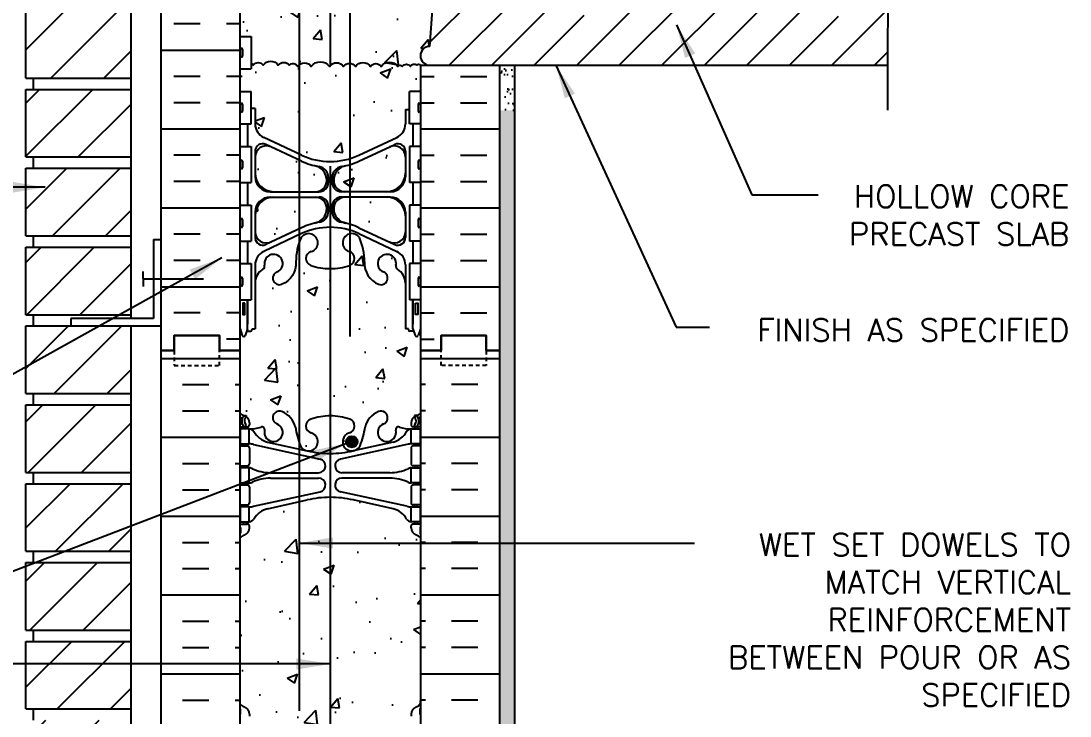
# Model space of a CAD drawing. Header units: inches. Extents: x 103.1 to 155.7, y 166.3 to 228.2.
# Drawn here: x 120.8 to 155.7, y 188.05 to 211.19 of the extents above; entities that cross this region are included whole.
import ezdxf

# ---------------------------------------------------------------- set-up
doc = ezdxf.new("R2010")
doc.units = ezdxf.units.IN
doc.header["$LTSCALE"] = 0.5
doc.header["$MEASUREMENT"] = 0
doc.linetypes.add('DASHED2', pattern=[0.375, 0.25, -0.125])
for name, color, linetype in [('HATCH', 12, 'Continuous'), ('line25', 2, 'Continuous'), ('LINE3', 3, 'Continuous'), ('LINE50', 5, 'Continuous'), ('LINE9', 9, 'Continuous'), ('TEXT', 4, 'Continuous'), ('Web_Edge', 9, 'Continuous')]:
    doc.layers.add(name, color=color, linetype=linetype)
doc.styles.add('DIM', font='romans.shx', dxfattribs={"width": 0.7})
doc.styles.add('ROMANS', font='romans.shx', dxfattribs={"height": 0.75})
doc.dimstyles.new('ext_12', dxfattribs={"dimscale": 12, "dimtxt": 0.09375, "dimasz": 0.09375, "dimexe": 0.09375, "dimexo": 0.0625, "dimgap": 0.0625, "dimtad": 1, "dimdec": 1, "dimzin": 3, "dimdsep": 46, "dimlunit": 4, "dimtxsty": 'DIM', "dimcen": 0.09, "dimdle": 0.09375, "dimclrt": 4, "dimadec": 0, "dimazin": 0, "dimtfac": 1, "dimtdec": 1, "dimtmove": 2, "dimatfit": 3, "dimfxl": 1, "dimfrac": 2, "dimtolj": 1, "dimtzin": 0, "dimarcsym": 0})

msp = doc.modelspace()

# ---------------------------------------------------------------- hatches: boundary and pattern name
at = {"layer": 'HATCH'}
h = msp.add_hatch(dxfattribs=at)
h.set_pattern_fill('AR-CONC', color=256, scale=0.5)
h.set_pattern_definition([(50, (0, 0), (3.5863, -0.31376), [0.375, -4.125]), (355, (0, 0), (-0.693757, 3.76096), [0.3, -3.3]), (100.4514, (0.299, -0.026), (2.892544, 3.4472), [0.3187, -3.50571]), (46.1842, (0, 1), (5.33621, -0.8276), [0.5625, -6.1875]), (96.6356, (0.4447, 0.931), (4.67331, 4.87059), [0.47805, -5.25857]), (351.1842, (0, 1), (4.67331, 4.87059), [0.45, -4.95]), (21, (0.5, 0.75), (2.984535, -2.013094), [0.375, -4.125]), (326, (0.5, 0.75), (1.216577, 3.62575), [0.3, -3.3]), (71.4514, (0.7487, 0.5822), (4.20111, 1.612656), [0.3187, -3.50571]), (37.5, (0, 0), (0.060799, 1.664469), [0, -3.26, 0, -3.35, 0, -3.3125]), (7.5, (0, 0), (1.315348, 1.972059), [0, -1.91, 0, -3.185, 0, -1.2625]), (327.5, (-1.115, 0), (2.669112, -0.1127744), [0, -1.25, 0, -3.9, 0, -5.175]), (317.5, (-1.615, 0), (2.91593, 0.500525), [0, -1.625, 0, -2.59, 0, -3.675])])
h.paths.add_polyline_path([(134.089, 227.214), (130.089, 227.214), (129.089, 226.214), (129.089, 228.214), (128.089, 227.214), (128.089, 224.433, 0.082415), (128.233, 224.354, -0.317837), (128.399, 224.118), (128.399, 224.051, -0.414214), (128.337, 223.988), (128.289, 223.988), (128.289, 223.918), (128.394, 223.918, -0.188973), (128.55, 223.823, 0.196323), (128.999, 223.477), (130.321, 223.187, 0.057795), (131.089, 223.098, 0.057795), (131.857, 223.187), (133.179, 223.477, 0.196323), (133.628, 223.823, -0.188973), (133.784, 223.918), (133.889, 223.918), (133.889, 223.988), (133.842, 223.988, -0.414214), (133.779, 224.051), (133.779, 224.118, -0.317837), (133.946, 224.354, 0.082415), (134.089, 224.433)])
h.paths.add_polyline_path([(134.089, 220.303, 0.064398), (133.979, 220.369), (133.889, 220.369), (133.889, 220.411, -0.249069), (133.779, 220.618), (133.779, 220.686, -0.414214), (133.842, 220.748), (133.889, 220.748), (133.889, 220.818), (133.784, 220.818, 0.10046), (133.391, 220.761, -0.601435), (133.271, 220.866, 2.182095), (132.861, 220.653, -1), (132.698, 220.245, -0.24438), (132.249, 220.765, 0.053157), (132.083, 221.379, 1.553132), (131.725, 220.955, -0.735593), (131.738, 220.497, -0.082755), (131.089, 220.389, -0.082755), (130.441, 220.497, -0.735593), (130.454, 220.955, 1.553132), (130.095, 221.379, 0.053157), (129.929, 220.765, -0.24438), (129.481, 220.245, -1), (129.318, 220.653, 2.182095), (128.908, 220.866, -0.601435), (128.788, 220.761, 0.10046), (128.394, 220.818), (128.289, 220.818), (128.289, 220.748), (128.337, 220.748, -0.414214), (128.399, 220.686), (128.399, 220.618, -0.249069), (128.289, 220.411), (128.289, 220.369), (128.199, 220.369, 0.064398), (128.089, 220.303), (128.089, 218.214), (128.089, 216.519), (128.151, 216.519), (128.151, 217.521, -0.379483), (128.643, 217.964), (134.777, 217.964), (134.777, 218.214), (134.089, 218.214)])
h.paths.add_polyline_path([(134.83, 216.467), (134.918, 217.714), (128.644, 217.714, 0.366745), (128.4, 217.503), (128.4, 216.519), (128.454, 216.519), (128.454, 215.319), (128.089, 215.319), (128.089, 214.569), (128.454, 214.569), (128.454, 213.369), (128.089, 213.369), (128.089, 212.619), (128.454, 212.619), (128.454, 211.419), (128.089, 211.419), (128.089, 210.669), (128.454, 210.669), (128.454, 209.788, -0.08702), (128.528, 209.714, -0.520567), (128.86, 209.714, -0.520567), (129.362, 209.714, -0.520567), (129.724, 209.714, -0.520567), (130.006, 209.674, -0.520567), (130.459, 209.674, -0.520567), (131.062, 209.674, -0.520567), (131.535, 209.674, -0.520567), (131.927, 209.674, -0.520567), (132.43, 209.674, -0.520567), (132.782, 209.674, -0.520567), (133.335, 209.674, -0.520567), (133.486, 209.674, -0.520567), (133.757, 209.674, -0.520567), (133.969, 209.714, -0.520567), (134.089, 209.714), (134.402, 209.714, -1), (134.402, 210.339), (134.64, 213.742), (134.743, 215.224, 0.932515)])
h.paths.add_polyline_path([(140.096, 216.214), (140.096, 217.714), (137.573, 217.714), (137.573, 217.317), (137.48, 217.129), (137.386, 217.317), (137.386, 217.714), (134.918, 217.714), (134.83, 216.467, -0.932515), (134.743, 215.224), (134.64, 213.742), (137.664, 214.06, -0.379205)])
h.paths.add_polyline_path([(140.096, 216.214, 0.379205), (137.664, 214.06, 2.637096)])
h.paths.add_polyline_path([(133.301, 207.308, 0.291097), (133.589, 207.761), (133.589, 208.242), (133.724, 208.242), (133.724, 208.839), (134.089, 208.839), (134.089, 209.714, 0.520567), (133.969, 209.714, 0.520567), (133.757, 209.674, 0.520567), (133.486, 209.674, 0.520567), (133.335, 209.674, 0.520567), (132.782, 209.674, 0.520567), (132.43, 209.674, 0.520567), (131.927, 209.674, 0.520567), (131.535, 209.674, 0.520567), (131.062, 209.674, 0.520567), (130.459, 209.674, 0.520567), (130.006, 209.674, 0.520567), (129.724, 209.714, 0.520567), (129.362, 209.714, 0.520567), (128.86, 209.714, 0.520567), (128.528, 209.714, 0.08702), (128.454, 209.788), (128.454, 209.589), (128.089, 209.589), (128.089, 208.839), (128.454, 208.839), (128.454, 208.272), (128.589, 208.272), (128.589, 207.761, 0.291097), (128.877, 207.308), (130.136, 206.72, 0.109869), (131.089, 206.507, 0.109869), (132.043, 206.72)])
h.paths.add_polyline_path([(130.586, 206.366, -0.053094), (130.136, 206.521), (129.123, 206.995, 0.549071), (128.589, 206.655), (128.589, 206.128, 0.414214), (129.214, 205.503), (130.599, 205.503, 0.413582), (130.974, 205.877, 0.350119)])
h.paths.add_polyline_path([(130.974, 204.949, 0.413582), (130.599, 205.323), (129.214, 205.323, 0.414214), (128.589, 204.698), (128.589, 204.171, 0.549071), (129.123, 203.832), (130.136, 204.306, -0.053094), (130.586, 204.461, 0.350119)])
h.paths.add_polyline_path([(133.589, 204.698, 0.414214), (132.964, 205.323), (131.579, 205.323, 0.413582), (131.204, 204.949, 0.350119), (131.593, 204.461, -0.053094), (132.043, 204.306), (133.055, 203.832, 0.549071), (133.589, 204.171)])
h.paths.add_polyline_path([(133.589, 206.128), (133.589, 206.655, 0.549071), (133.055, 206.995), (132.043, 206.521, -0.053094), (131.593, 206.366, 0.350119), (131.204, 205.877, 0.413582), (131.579, 205.503), (132.964, 205.503, 0.414214)])
h.paths.add_polyline_path([(134.089, 193.996, 0.082415), (133.946, 194.075, -0.317837), (133.779, 194.311), (133.779, 194.378, -0.414214), (133.842, 194.441), (133.889, 194.441), (133.889, 194.511), (133.784, 194.511, -0.188973), (133.628, 194.605, 0.196323), (133.179, 194.952), (131.857, 195.242, 0.057795), (131.089, 195.331, 0.057795), (130.321, 195.242), (128.999, 194.952, 0.196323), (128.55, 194.605, -0.188973), (128.394, 194.511), (128.289, 194.511), (128.289, 194.441), (128.337, 194.441, -0.414214), (128.399, 194.378), (128.399, 194.311, -0.317837), (128.233, 194.075, 0.082415), (128.089, 193.996), (128.089, 188.433, 0.082415), (128.233, 188.354, -0.317837), (128.399, 188.118), (128.399, 188.051, -0.414214), (128.337, 187.988), (128.289, 187.988), (128.289, 187.918), (128.394, 187.918, -0.188973), (128.55, 187.823, 0.196323), (128.999, 187.477), (130.321, 187.187, 0.057795), (131.089, 187.098, 0.057795), (131.857, 187.187), (133.179, 187.477, 0.196323), (133.628, 187.823, -0.188973), (133.784, 187.918), (133.889, 187.918), (133.889, 187.988), (133.842, 187.988, -0.414214), (133.779, 188.051), (133.779, 188.118, -0.317837), (133.946, 188.354, 0.036199), (134.012, 188.383), (134.089, 188.475)])
h.paths.add_polyline_path([(134.089, 200.943), (134.02, 200.732, -0.725737), (133.914, 200.713), (133.865, 200.863), (133.739, 200.863, -0.414214), (133.689, 200.913), (133.689, 200.943), (133.589, 200.943), (133.589, 202.458, 0.258958), (133.33, 202.925, -0.31131), (133.274, 203.055, 2.127293), (132.861, 202.831, -1), (132.698, 202.422, -0.325306), (132.231, 203.165, 0.10488), (132.059, 203.976, 1.422913), (131.725, 203.509, -0.735593), (131.738, 203.051, -0.082755), (131.089, 202.943, -0.082755), (130.441, 203.051, -0.735593), (130.454, 203.509, 1.422913), (130.12, 203.976, 0.10488), (129.948, 203.165, -0.325306), (129.481, 202.422, -1), (129.318, 202.831, 2.127293), (128.905, 203.055, -0.31131), (128.848, 202.925, 0.258958), (128.589, 202.458), (128.589, 200.943), (128.489, 200.943), (128.489, 200.913, -0.414214), (128.439, 200.863), (128.313, 200.863), (128.27, 200.732, -0.725737), (128.164, 200.713), (128.089, 200.943), (128.089, 200.214), (128.089, 198.125, 0.064398), (128.199, 198.059), (128.289, 198.059), (128.289, 198.018, -0.249069), (128.399, 197.811), (128.399, 197.743, -0.414214), (128.337, 197.681), (128.289, 197.681), (128.289, 197.611), (128.394, 197.611, 0.10046), (128.788, 197.668, -0.601435), (128.908, 197.563, 2.182095), (129.318, 197.776, -1), (129.481, 198.184, -0.24438), (129.929, 197.664, 0.053157), (130.095, 197.049, 1.553132), (130.454, 197.474, -0.735593), (130.441, 197.932, -0.082755), (131.089, 198.04, -0.082755), (131.738, 197.932, -0.735593), (131.725, 197.474, 1.553132), (132.083, 197.049, 0.053157), (132.249, 197.664, -0.24438), (132.698, 198.184, -1), (132.861, 197.776, 2.182095), (133.271, 197.563, -0.601435), (133.391, 197.668, 0.10046), (133.784, 197.611), (133.889, 197.611), (133.889, 197.681), (133.842, 197.681, -0.414214), (133.779, 197.743), (133.779, 197.811, -0.249069), (133.889, 198.018), (133.889, 198.059), (133.979, 198.059, 0.064398), (134.089, 198.125)])
h.paths.add_polyline_path([(134.089, 184.303, 0.064398), (133.979, 184.369), (133.889, 184.369), (133.889, 184.411, -0.249069), (133.779, 184.618), (133.779, 184.686, -0.414214), (133.842, 184.748), (133.889, 184.748), (133.889, 184.818), (133.784, 184.818, 0.10046), (133.391, 184.761, -0.601435), (133.271, 184.866, 2.182095), (132.861, 184.653, -1), (132.698, 184.245, -0.24438), (132.249, 184.765, 0.053157), (132.083, 185.379, 1.553132), (131.725, 184.955, -0.735593), (131.738, 184.497, -0.082755), (131.089, 184.389, -0.082755), (130.441, 184.497, -0.735593), (130.454, 184.955, 1.553132), (130.095, 185.379, 0.053157), (129.929, 184.765, -0.24438), (129.481, 184.245, -1), (129.318, 184.653, 2.182095), (128.908, 184.866, -0.601435), (128.788, 184.761, 0.10046), (128.394, 184.818), (128.289, 184.818), (128.289, 184.748), (128.337, 184.748, -0.414214), (128.399, 184.686), (128.399, 184.618, -0.249069), (128.289, 184.411), (128.289, 184.369), (128.199, 184.369, 0.064398), (128.089, 184.303), (128.089, 182.214), (129.089, 183.214), (129.089, 181.214), (130.089, 182.214), (134.089, 182.214)])
h = msp.add_hatch(dxfattribs=at)
h.set_pattern_fill('ANSI31', color=256, scale=10, style=0)
h.set_pattern_definition([(45, (135.5268, 217.7144), (-0.883883, 0.883883), [])])
h.paths.add_polyline_path([(124.464, 227.214), (120.964, 227.214), (120.964, 225.035), (124.464, 225.035)])
h.paths.add_polyline_path([(124.464, 224.66), (120.964, 224.66), (120.964, 222.41), (124.464, 222.41)])
h.paths.add_polyline_path([(124.464, 222.035), (120.964, 222.035), (120.964, 219.785), (124.464, 219.785)])
h.paths.add_polyline_path([(124.464, 219.41), (120.964, 219.41), (120.964, 217.16), (124.464, 217.16)])
h.paths.add_polyline_path([(124.464, 216.785), (120.964, 216.785), (120.964, 214.535), (124.464, 214.535)])
h.paths.add_polyline_path([(124.464, 214.16), (122.455, 214.16), (120.964, 214.16), (120.964, 211.91), (124.464, 211.91)])
h.paths.add_polyline_path([(124.464, 211.535), (120.964, 211.535), (120.964, 209.285), (124.464, 209.285)])
h.paths.add_polyline_path([(124.464, 208.91), (120.964, 208.91), (120.964, 206.66), (124.464, 206.66)])
h.paths.add_polyline_path([(124.464, 206.285), (120.964, 206.285), (120.964, 204.035), (124.464, 204.035)])
h.paths.add_polyline_path([(124.464, 203.66), (120.964, 203.66), (120.964, 201.41), (124.464, 201.41)])
h.paths.add_polyline_path([(124.464, 201.035), (122.455, 201.035), (120.964, 201.035), (120.964, 198.785), (124.464, 198.785)])
h.paths.add_polyline_path([(124.464, 198.41), (120.964, 198.41), (120.964, 196.16), (124.464, 196.16)])
h.paths.add_polyline_path([(124.464, 195.785), (120.964, 195.785), (120.964, 193.535), (124.464, 193.535)])
h.paths.add_polyline_path([(124.464, 193.16), (120.964, 193.16), (120.964, 190.91), (124.464, 190.91)])
h.paths.add_polyline_path([(124.464, 190.535), (120.964, 190.535), (120.964, 188.285), (124.464, 188.285)])
h.paths.add_polyline_path([(124.464, 187.91), (120.964, 187.91), (120.964, 185.66), (124.464, 185.66)])
h.paths.add_polyline_path([(124.464, 185.285), (120.964, 185.285), (120.964, 183.035), (124.464, 183.035)])
h.paths.add_polyline_path([(124.464, 182.66), (120.964, 182.66), (120.964, 182.214), (124.464, 182.214)])
h = msp.add_hatch(dxfattribs=at)
h.set_pattern_fill('INSUL', color=256, scale=7, angle=180, style=0)
h.set_pattern_definition([(180, (135.5064, 199.7144), (-3e-16, -2.625), []), (180, (135.5064, 198.8394), (-3e-16, -2.625), [0.875, -0.875]), (180, (135.5064, 197.9644), (-3e-16, -2.625), [0.875, -0.875])])
h.paths.add_polyline_path([(125.464, 200.214), (125.902, 200.214), (125.902, 200.714), (127.402, 200.714), (127.402, 200.214), (128.089, 200.214), (128.089, 218.214), (127.839, 218.214), (127.402, 218.214), (127.402, 217.714), (125.902, 217.714), (125.902, 218.214), (125.464, 218.214)])
h = msp.add_hatch(dxfattribs=at)
h.set_pattern_fill('ANSI31', color=256, scale=8, style=0)
h.set_pattern_definition([(45, (0, 11.026), (-0.7071068, 0.7071068), [])])
h.paths.add_polyline_path([(149.375, 215.45), (149.64, 215.714), (149.64, 217.714), (140.096, 217.714), (140.096, 216.214, -2.637096), (137.664, 214.06), (134.64, 213.742), (134.639, 213.735), (134.402, 210.339, 1), (134.402, 209.714), (149.633, 209.714), (149.638, 212.409, -2.861697)])
h = msp.add_hatch(dxfattribs=at)
h.set_pattern_fill('INSUL', color=256, scale=7, angle=180, style=0)
h.set_pattern_definition([(7e-15, (126.6722, 199.7144), (3e-16, -2.625), []), (7e-15, (126.6722, 198.8394), (3e-16, -2.625), [0.875, -0.875]), (7e-15, (126.6722, 197.9644), (3e-16, -2.625), [0.875, -0.875])])
h.paths.add_polyline_path([(136.714, 209.714), (134.089, 209.714), (134.089, 200.214), (134.777, 200.214), (134.777, 200.714), (136.277, 200.714), (136.277, 200.214), (136.714, 200.214)])
h = msp.add_hatch(dxfattribs=at)
h.set_pattern_fill('AR-SAND', color=256, scale=0.25, style=0)
h.set_pattern_definition([(37.5, (136.7143, 208.21444), (-0.01575, 0.48171), [0, -0.38, 0, -0.425, 0, -0.40625]), (7.5, (136.7143, 208.21444), (0.44244, 0.70554), [0, -0.205, 0, -0.3425, 0, -0.13125]), (327.5, (136.4068, 208.21444), (0.77854, 0.00141), [0, -0.125, 0, -0.45, 0, -0.5875]), (317.5, (136.4068, 208.21444), (0.75153, 0.21942), [0, -0.0625, 0, -0.295, 0, -0.3375])])
h.paths.add_polyline_path([(137.214, 209.714), (136.714, 209.714), (136.714, 208.214), (137.214, 208.214)])
h = msp.add_hatch(dxfattribs=at)
h.set_pattern_fill('AR-SAND', color=256, scale=0.25, style=0)
h.paths.add_polyline_path([(137.214, 208.214), (136.714, 208.214), (136.714, 182.214), (137.214, 182.214)])
h = msp.add_hatch(dxfattribs=at)
h.set_pattern_fill('INSUL', color=256, scale=7, style=0)
h.set_pattern_definition([(7e-15, (-2798.0723, -214.795), (0, 2.625), []), (7e-15, (-2798.0723, -213.92), (0, 2.625), [0.875, -0.875]), (7e-15, (-2798.0723, -213.045), (0, 2.625), [0.875, -0.875])])
h.paths.add_polyline_path([(125.464, 182.214), (125.902, 182.214), (125.902, 182.714), (127.402, 182.714), (127.402, 182.214), (128.089, 182.214), (128.089, 200.214), (127.402, 200.214), (127.402, 200.714), (125.902, 200.714), (125.902, 200.214), (125.464, 200.214)])
h = msp.add_hatch(dxfattribs=at)
h.set_pattern_fill('INSUL', color=256, scale=7, style=0)
h.set_pattern_definition([(180, (3060.251, -214.795), (0, 2.625), []), (180, (3060.251, -213.92), (0, 2.625), [0.875, -0.875]), (180, (3060.251, -213.045), (0, 2.625), [0.875, -0.875])])
h.paths.add_polyline_path([(136.714, 182.214), (136.277, 182.214), (136.277, 182.714), (134.777, 182.714), (134.777, 182.214), (134.089, 182.214), (134.089, 200.214), (134.777, 200.214), (134.777, 200.714), (136.277, 200.714), (136.277, 200.214), (136.714, 200.214)])
at = {"layer": 'LINE3'}
msp.add_hatch(color=256, dxfattribs=at).paths.add_polyline_path([(131.62, 197.18, 1), (131.995, 197.18, 1)])

# ---------------------------------------------------------------- linework, layer by layer
at = {"layer": 'HATCH'}
for p, q in [((133.664, 197.681), (133.664, 197.681)), ((134.012, 188.383), (134.089, 188.475))]:
    msp.add_line(p, q, dxfattribs=at)
msp.add_lwpolyline([(128.454, 209.788, -0.08702), (128.528, 209.714, -0.520567), (128.86, 209.714, -0.520567), (129.362, 209.714, -0.520567), (129.724, 209.714, -0.520567), (130.006, 209.674, -0.520567), (130.459, 209.674, -0.520567), (131.062, 209.674, -0.520567), (131.535, 209.674, -0.520567), (131.927, 209.674, -0.520567), (132.43, 209.674, -0.520567), (132.782, 209.674, -0.520567), (133.335, 209.674, -0.520567), (133.486, 209.674, -0.520567), (133.757, 209.674, -0.520567), (133.969, 209.714, -0.520567), (134.089, 209.714)], format="xyb", dxfattribs=at)
at = {"layer": 'line25'}
for p, q in [((128.089, 200.214), (128.089, 218.214)), ((124.464, 201.285), (124.464, 214.16)), ((134.402, 210.339), (134.64, 213.742)), ((120.964, 209.285), (120.964, 211.535)), ((128.089, 210.669), (128.454, 210.669)), ((128.454, 210.669), (128.454, 209.589)), ((128.089, 209.589), (128.454, 209.589)), ((134.089, 209.714), (149.633, 209.714)), ((134.089, 209.714), (134.089, 182.214)), ((120.964, 209.285), (124.464, 209.285)), ((121.214, 208.91), (121.214, 209.285)), ((120.964, 208.91), (124.464, 208.91)), ((120.964, 206.66), (120.964, 208.91)), ((128.089, 208.839), (128.454, 208.839)), ((128.454, 207.759), (128.454, 208.839)), ((133.724, 207.759), (133.724, 208.839)), ((134.089, 208.839), (133.724, 208.839)), ((128.089, 207.759), (128.454, 207.759)), ((134.089, 207.759), (133.724, 207.759)), ((128.089, 207.009), (128.454, 207.009)), ((128.454, 207.009), (128.454, 205.809)), ((133.724, 207.009), (133.724, 205.809)), ((134.089, 207.009), (133.724, 207.009)), ((120.964, 206.66), (124.464, 206.66)), ((121.214, 206.285), (121.214, 206.66)), ((120.964, 204.035), (120.964, 206.285)), ((120.964, 206.285), (124.464, 206.285)), ((128.089, 205.809), (128.454, 205.809)), ((134.089, 205.809), (133.724, 205.809)), ((128.089, 205.059), (128.454, 205.059)), ((128.454, 205.059), (128.454, 203.859)), ((134.089, 205.059), (133.724, 205.059)), ((133.724, 205.059), (133.724, 203.859)), ((120.964, 204.035), (124.464, 204.035)), ((121.214, 203.66), (121.214, 204.035)), ((128.089, 203.859), (128.454, 203.859)), ((134.089, 203.859), (133.724, 203.859)), ((120.964, 201.41), (120.964, 203.66)), ((120.964, 203.66), (124.464, 203.66)), ((128.089, 203.109), (128.454, 203.109)), ((128.454, 203.109), (128.454, 201.909)), ((133.724, 203.109), (133.724, 201.909)), ((134.089, 203.109), (133.724, 203.109)), ((128.089, 201.909), (128.454, 201.909)), ((134.089, 201.909), (133.724, 201.909)), ((120.964, 201.41), (124.464, 201.41)), ((121.214, 201.035), (121.214, 201.41)), ((120.964, 198.785), (120.964, 201.035)), ((120.964, 201.035), (124.464, 201.035)), ((124.464, 182.214), (124.464, 201.035)), ((128.089, 182.214), (128.089, 200.214)), ((120.964, 198.785), (124.464, 198.785)), ((121.214, 198.41), (121.214, 198.785)), ((120.964, 198.41), (124.464, 198.41)), ((120.964, 196.16), (120.964, 198.41)), ((120.964, 196.16), (124.464, 196.16)), ((121.214, 195.785), (121.214, 196.16)), ((120.964, 193.535), (120.964, 195.785)), ((120.964, 195.785), (124.464, 195.785)), ((120.964, 193.535), (124.464, 193.535)), ((121.214, 193.16), (121.214, 193.535)), ((120.964, 190.91), (120.964, 193.16)), ((120.964, 193.16), (124.464, 193.16)), ((120.964, 190.91), (124.464, 190.91)), ((121.214, 190.535), (121.214, 190.91)), ((120.964, 188.285), (120.964, 190.535)), ((120.964, 190.535), (124.464, 190.535)), ((120.964, 188.285), (124.464, 188.285)), ((121.214, 187.91), (121.214, 188.285))]:
    msp.add_line(p, q, dxfattribs=at)
msp.add_arc((134.402, 210.027), 0.313, 90, 270, dxfattribs=at)
at = {"layer": 'LINE3'}
for p, q in [((131.089, 227.214), (131.089, 209.707)), ((130.052, 227.177), (130.052, 188.225)), ((131.75, 200.687), (131.75, 214.257)), ((131.089, 206.358), (131.089, 182.214))]:
    msp.add_line(p, q, dxfattribs=at)
msp.add_circle((131.808, 197.18), 0.188, dxfattribs=at)
at = {"layer": 'LINE50'}
for p, q in [((136.714, 209.714), (136.714, 182.214)), ((125.464, 182.214), (125.464, 200.214))]:
    msp.add_line(p, q, dxfattribs=at)
for points in [[(125.902, 200.214), (125.464, 200.214), (125.464, 218.214), (125.902, 218.214), (125.902, 218.714), (127.402, 218.714), (127.402, 218.214), (127.839, 218.214), (128.089, 218.214)], [(125.464, 200.214), (125.902, 200.214), (125.902, 200.714), (127.402, 200.714), (127.402, 200.214), (128.089, 200.214)], [(128.089, 200.214), (127.402, 200.214), (127.402, 200.714), (125.902, 200.714), (125.902, 200.214), (125.464, 200.214)], [(136.714, 200.214), (136.277, 200.214), (136.277, 200.714), (134.777, 200.714), (134.777, 200.214), (134.089, 200.214)], [(134.089, 200.214), (134.777, 200.214), (134.777, 200.714), (136.277, 200.714), (136.277, 200.214), (136.714, 200.214)], [(128.089, 200.214), (127.839, 200.214), (127.402, 200.214)], [(134.089, 200.214), (134.339, 200.214), (134.777, 200.214)]]:
    msp.add_lwpolyline(points, dxfattribs=at)
at = {"layer": 'LINE9'}
for p, q in [((128.089, 210.239), (128.089, 210.019)), ((128.089, 210.184), (128.089, 210.184)), ((128.129, 210.279), (128.129, 210.279)), ((128.169, 210.239), (128.169, 210.019)), ((128.089, 210.074), (128.089, 210.074)), ((128.129, 209.979), (128.129, 209.979)), ((137.214, 209.714), (137.214, 182.214)), ((128.089, 208.409), (128.089, 208.189)), ((128.089, 208.354), (128.089, 208.354)), ((128.129, 208.449), (128.129, 208.449)), ((128.169, 208.409), (128.169, 208.189)), ((134.009, 208.409), (134.009, 208.189)), ((134.049, 208.449), (134.049, 208.449)), ((134.089, 208.409), (134.089, 208.189)), ((134.089, 208.354), (134.089, 208.354)), ((128.089, 208.244), (128.089, 208.244)), ((128.129, 208.149), (128.129, 208.149)), ((128.589, 208.272), (128.454, 208.272)), ((128.589, 208.272), (128.589, 207.761)), ((133.589, 208.242), (133.589, 207.761)), ((133.589, 208.242), (133.724, 208.242)), ((134.049, 208.149), (134.049, 208.149)), ((134.089, 208.244), (134.089, 208.244)), ((130.136, 206.72), (128.877, 207.308)), ((132.043, 206.72), (133.301, 207.308)), ((130.136, 206.521), (128.945, 207.078)), ((132.043, 206.521), (133.233, 207.078)), ((128.589, 206.851), (128.589, 206.003)), ((133.589, 206.851), (133.589, 206.003)), ((128.089, 206.519), (128.089, 206.299)), ((128.089, 206.464), (128.089, 206.464)), ((128.089, 206.354), (128.089, 206.354)), ((128.129, 206.559), (128.129, 206.559)), ((128.129, 206.259), (128.129, 206.259)), ((128.169, 206.519), (128.169, 206.299)), ((134.009, 206.519), (134.009, 206.299)), ((134.049, 206.559), (134.049, 206.559)), ((134.049, 206.259), (134.049, 206.259)), ((134.089, 206.519), (134.089, 206.299)), ((134.089, 206.464), (134.089, 206.464)), ((134.089, 206.354), (134.089, 206.354)), ((131.029, 205.816), (131.029, 205.97)), ((131.149, 205.816), (131.149, 205.97)), ((129.089, 205.503), (130.717, 205.503)), ((129.089, 205.323), (130.717, 205.323)), ((133.089, 205.503), (131.462, 205.503)), ((133.089, 205.323), (131.462, 205.323)), ((130.974, 204.948), (130.974, 204.948)), ((131.029, 204.856), (131.029, 205.011)), ((131.149, 204.856), (131.149, 205.011)), ((131.204, 204.948), (131.204, 204.948)), ((128.089, 204.569), (128.089, 204.349)), ((128.089, 204.514), (128.089, 204.514)), ((128.169, 204.569), (128.169, 204.349)), ((128.589, 204.823), (128.589, 203.975)), ((133.589, 204.823), (133.589, 203.975)), ((134.009, 204.569), (134.009, 204.349)), ((134.089, 204.569), (134.089, 204.349)), ((134.089, 204.514), (134.089, 204.514)), ((128.089, 204.404), (128.089, 204.404)), ((128.129, 204.309), (128.129, 204.309)), ((130.136, 204.306), (128.945, 203.748)), ((132.043, 204.306), (133.233, 203.748)), ((134.049, 204.309), (134.049, 204.309)), ((134.089, 204.404), (134.089, 204.404)), ((125.205, 203.91), (125.455, 203.91)), ((125.205, 203.91), (125.205, 201.285)), ((130.136, 204.107), (128.877, 203.518)), ((132.043, 204.107), (133.301, 203.518)), ((124.871, 202.598), (124.871, 202.848)), ((128.589, 203.065), (128.589, 200.943)), ((133.589, 203.065), (133.589, 200.943)), ((124.871, 202.598), (124.871, 202.348)), ((124.871, 202.598), (126.871, 202.598)), ((128.089, 202.619), (128.089, 202.399)), ((128.089, 202.564), (128.089, 202.564)), ((128.089, 202.454), (128.089, 202.454)), ((128.129, 202.659), (128.129, 202.659)), ((128.169, 202.619), (128.169, 202.399)), ((134.009, 202.619), (134.009, 202.399)), ((134.049, 202.659), (134.049, 202.659)), ((134.089, 202.619), (134.089, 202.399)), ((134.089, 202.564), (134.089, 202.564)), ((134.089, 202.454), (134.089, 202.454)), ((128.129, 202.359), (128.129, 202.359)), ((134.049, 202.359), (134.049, 202.359)), ((128.339, 200.943), (128.339, 201.909)), ((133.839, 200.943), (133.839, 201.909)), ((125.205, 201.285), (122.455, 201.285)), ((122.455, 201.285), (122.455, 201.035)), ((122.455, 201.035), (125.455, 201.035)), ((128.089, 200.943), (128.164, 200.713)), ((128.339, 200.943), (128.264, 200.713)), ((128.313, 200.863), (128.439, 200.863)), ((128.489, 200.913), (128.489, 200.943)), ((128.489, 200.943), (128.589, 200.943)), ((128.489, 200.913), (128.489, 200.913)), ((133.689, 200.943), (133.589, 200.943)), ((133.689, 200.913), (133.689, 200.943)), ((133.689, 200.913), (133.689, 200.913)), ((133.865, 200.863), (133.739, 200.863)), ((133.839, 200.943), (133.914, 200.713)), ((134.089, 200.943), (134.014, 200.713))]:
    msp.add_line(p, q, dxfattribs=at)
for points in [[(149.64, 219.621), (149.64, 215.714), (148.64, 214.714), (149.64, 214.714), (150.64, 214.714), (149.64, 213.714), (149.631, 208.214)], [(128.339, 207.759), (128.339, 207.009)], [(133.839, 207.759), (133.839, 207.009)], [(128.339, 205.809), (128.339, 205.059)], [(133.839, 205.809), (133.839, 205.059)], [(128.339, 203.859), (128.339, 203.109)], [(133.839, 203.859), (133.839, 203.109)], [(128.339, 201.909), (128.339, 201.093)], [(133.839, 201.909), (133.839, 201.093)]]:
    msp.add_lwpolyline(points, dxfattribs=at)
for points in [[(129.948, 203.165, -0.325312), (129.481, 202.422)], [(132.231, 203.165, 0.325312), (132.698, 202.422)]]:
    msp.add_lwpolyline(points, format="xyb", dxfattribs=at)
for points in [[(128.249, 201.793), (128.179, 201.793), (128.179, 201.413), (128.249, 201.413)], [(133.929, 201.793), (133.999, 201.793), (133.999, 201.413), (133.929, 201.413)]]:
    msp.add_lwpolyline(points, close=True, dxfattribs=at)
at = {"layer": 'LINE9', "linetype": 'DASHED2'}
for points in [[(125.902, 200.214), (125.902, 200.214), (125.902, 199.714), (127.402, 199.714), (127.402, 200.214), (127.402, 200.214)], [(136.277, 200.214), (136.277, 200.214), (136.277, 199.714), (134.777, 199.714), (134.777, 200.214), (134.777, 200.214)]]:
    msp.add_lwpolyline(points, dxfattribs=at)
at = {"layer": 'LINE9'}
for centre, radius, start, end in [((128.129, 210.239), 0.04, 90, 180), ((128.129, 210.239), 0.04, 0, 90), ((128.129, 210.019), 0.04, 180, 270), ((128.129, 210.019), 0.04, 270, 0), ((128.129, 208.409), 0.04, 90, 180), ((128.129, 208.409), 0.04, 0, 90), ((134.049, 208.409), 0.04, 90, 180), ((134.049, 208.409), 0.04, 360, 90), ((128.129, 208.189), 0.04, 180, 270), ((128.129, 208.189), 0.04, 270, 0), ((134.049, 208.189), 0.04, 180, 270), ((134.049, 208.189), 0.04, 270, 0), ((129.089, 207.761), 0.5, 180, 244.9204), ((133.089, 207.761), 0.5, 295.0796, 360), ((128.839, 206.851), 0.25, 64.9204, 180), ((128.964, 206.655), 0.375, 64.9204, 180), ((133.214, 206.655), 0.375, 0, 115.0796), ((133.339, 206.851), 0.25, 360, 115.0796), ((131.089, 208.757), 2.25, 244.9204, 270), ((131.089, 208.757), 2.25, 270, 295.0796), ((128.129, 206.519), 0.04, 90, 180), ((128.129, 206.299), 0.04, 180, 270), ((128.129, 206.519), 0.04, 0, 90), ((128.129, 206.299), 0.04, 270, 0), ((131.089, 208.559), 2.25, 244.9204, 260.4613), ((130.474, 205.878), 0.5, 0, 77.0773), ((130.654, 205.97), 0.375, 0, 80.4613), ((131.524, 205.97), 0.375, 99.5387, 180), ((131.704, 205.878), 0.5, 102.9227, 180), ((131.089, 208.559), 2.25, 279.5387, 295.0796), ((134.049, 206.519), 0.04, 90, 180), ((134.049, 206.299), 0.04, 180, 270), ((134.049, 206.519), 0.04, 360, 90), ((134.049, 206.299), 0.04, 270, 0), ((129.214, 206.128), 0.625, 180, 270), ((129.089, 206.003), 0.5, 180, 270), ((132.964, 206.128), 0.625, 270, 0), ((133.089, 206.003), 0.5, 270, 360), ((130.599, 205.878), 0.375, 270, 0), ((130.717, 205.816), 0.312, 270, 0), ((131.462, 205.816), 0.312, 180, 270), ((131.579, 205.878), 0.375, 180, 270), ((129.214, 204.698), 0.625, 90, 180), ((129.089, 204.823), 0.5, 90, 180), ((130.599, 204.948), 0.375, 0, 90), ((130.717, 205.011), 0.312, 0, 90), ((131.462, 205.011), 0.312, 90, 180), ((131.579, 204.948), 0.375, 90, 180), ((132.964, 204.698), 0.625, 360, 90), ((133.089, 204.823), 0.5, 360, 90), ((130.474, 204.948), 0.5, 282.9227, 0), ((130.654, 204.856), 0.375, 279.5387, 0), ((131.524, 204.856), 0.375, 180, 260.4613), ((131.704, 204.948), 0.5, 180, 257.0773), ((128.129, 204.569), 0.04, 90, 180), ((128.129, 204.569), 0.04, 0, 90), ((134.049, 204.569), 0.04, 90, 180), ((134.049, 204.569), 0.04, 360, 90), ((128.129, 204.349), 0.04, 180, 270), ((128.129, 204.349), 0.04, 270, 0), ((128.964, 204.171), 0.375, 180, 295.0796), ((131.089, 202.268), 2.25, 99.5387, 115.0796), ((131.089, 202.069), 2.25, 90, 115.0796), ((131.089, 202.069), 2.25, 64.9204, 90), ((131.089, 202.268), 2.25, 64.9204, 80.4613), ((133.214, 204.171), 0.375, 244.9204, 360), ((134.049, 204.349), 0.04, 180, 270), ((134.049, 204.349), 0.04, 270, 0), ((128.839, 203.975), 0.25, 180, 295.0796), ((131.948, 203.164), 2, 156.0362, 179.9854), ((130.371, 203.803), 0.305, 285.7253, 145.3297), ((131.808, 203.803), 0.305, 34.6703, 254.2747), ((130.231, 203.164), 2, 0.0146, 23.9638), ((133.339, 203.975), 0.25, 244.9204, 360), ((129.089, 203.065), 0.5, 115.0796, 180), ((130.519, 203.278), 0.24, 105.7253, 251.077), ((131.66, 203.278), 0.24, 288.923, 74.2747), ((133.089, 203.065), 0.5, 360, 64.9204), ((129.204, 203.114), 0.305, 291.8037, 191.0944), ((132.974, 203.114), 0.305, 348.9056, 248.1963), ((129.139, 202.458), 0.55, 121.9268, 180), ((128.782, 203.031), 0.125, 301.9268, 11.0944), ((129.399, 202.627), 0.22, 111.8037, 291.8037), ((131.089, 204.943), 2, 251.077, 270), ((131.089, 204.943), 2, 270, 288.923), ((132.779, 202.627), 0.22, 248.1963, 68.1963), ((133.396, 203.031), 0.125, 168.9056, 238.0732), ((133.039, 202.458), 0.55, 360, 58.0732), ((128.129, 202.619), 0.04, 90, 180), ((128.129, 202.619), 0.04, 0, 90), ((134.049, 202.619), 0.04, 90, 180), ((134.049, 202.619), 0.04, 360, 90), ((128.129, 202.399), 0.04, 180, 270), ((128.129, 202.399), 0.04, 270, 0), ((134.049, 202.399), 0.04, 180, 270), ((134.049, 202.399), 0.04, 270, 0), ((128.214, 200.74), 0.0567, 208.0725, 331.9275), ((128.439, 200.913), 0.05, 270, 0), ((133.739, 200.913), 0.05, 180, 270), ((133.964, 200.74), 0.0567, 208.0725, 331.9275)]:
    msp.add_arc(centre, radius, start, end, dxfattribs=at)
at = {"layer": 'Web_Edge'}
for p, q in [((128.199, 198.059), (128.289, 198.059)), ((128.289, 198.059), (128.289, 198.018)), ((133.979, 198.059), (133.889, 198.059)), ((133.889, 198.059), (133.889, 198.018)), ((128.089, 197.781), (128.131, 197.781)), ((128.089, 197.681), (128.337, 197.681)), ((128.199, 197.681), (128.199, 197.611)), ((128.289, 197.681), (128.289, 197.611)), ((128.399, 197.811), (128.399, 197.743)), ((133.779, 197.811), (133.779, 197.743)), ((134.089, 197.681), (133.842, 197.681)), ((133.889, 197.681), (133.889, 197.611)), ((133.979, 197.681), (133.979, 197.611)), ((134.089, 197.781), (134.047, 197.781)), ((128.089, 197.041), (128.337, 197.041)), ((128.199, 197.111), (128.199, 197.041)), ((128.289, 197.111), (128.289, 197.041)), ((128.399, 196.978), (128.399, 196.443)), ((128.538, 197.087), (130.75, 196.605)), ((128.999, 197.17), (130.321, 196.879)), ((133.64, 197.087), (131.429, 196.605)), ((133.179, 197.17), (131.857, 196.879)), ((133.779, 196.978), (133.779, 196.443)), ((134.089, 197.041), (133.842, 197.041)), ((133.889, 197.111), (133.889, 197.041)), ((133.979, 197.111), (133.979, 197.041)), ((128.089, 196.381), (128.337, 196.381)), ((128.199, 196.381), (128.199, 196.311)), ((128.289, 196.381), (128.289, 196.311)), ((129.104, 196.151), (130.7, 196.151)), ((133.075, 196.151), (131.478, 196.151)), ((134.089, 196.381), (133.842, 196.381)), ((133.889, 196.381), (133.889, 196.311)), ((133.979, 196.381), (133.979, 196.311)), ((128.199, 195.811), (128.199, 195.741)), ((128.289, 195.811), (128.289, 195.741)), ((129.104, 195.971), (130.7, 195.971)), ((133.075, 195.971), (131.478, 195.971)), ((133.889, 195.811), (133.889, 195.741)), ((133.979, 195.811), (133.979, 195.741)), ((128.089, 195.741), (128.337, 195.741)), ((128.399, 195.678), (128.399, 195.143)), ((128.538, 195.034), (130.75, 195.516)), ((133.64, 195.034), (131.429, 195.516)), ((133.779, 195.678), (133.779, 195.143)), ((134.089, 195.741), (133.842, 195.741)), ((128.089, 195.081), (128.337, 195.081)), ((128.199, 195.081), (128.199, 195.011)), ((128.289, 195.081), (128.289, 195.011)), ((128.999, 194.952), (130.321, 195.242)), ((133.179, 194.952), (131.857, 195.242)), ((134.089, 195.081), (133.842, 195.081)), ((133.889, 195.081), (133.889, 195.011)), ((133.979, 195.081), (133.979, 195.011)), ((128.089, 194.441), (128.337, 194.441)), ((128.199, 194.511), (128.199, 194.441)), ((128.289, 194.511), (128.289, 194.441)), ((134.089, 194.441), (133.842, 194.441)), ((133.889, 194.511), (133.889, 194.441)), ((133.979, 194.511), (133.979, 194.441)), ((128.099, 194.321), (128.099, 194.135)), ((128.399, 194.311), (128.399, 194.378)), ((133.779, 194.311), (133.779, 194.378)), ((134.079, 194.321), (134.079, 194.135)), ((128.099, 188.108), (128.099, 188.294)), ((128.399, 188.118), (128.399, 188.051)), ((133.779, 188.118), (133.779, 188.051)), ((134.079, 188.108), (134.079, 188.294))]:
    msp.add_line(p, q, dxfattribs=at)
for points in [[(128.094, 197.111), (128.394, 197.111), (128.394, 197.611), (128.094, 197.611)], [(134.084, 197.111), (133.784, 197.111), (133.784, 197.611), (134.084, 197.611)], [(128.094, 195.811), (128.394, 195.811), (128.394, 196.311), (128.094, 196.311)], [(134.084, 195.811), (133.784, 195.811), (133.784, 196.311), (134.084, 196.311)], [(128.094, 194.511), (128.394, 194.511), (128.394, 195.011), (128.094, 195.011)], [(134.084, 194.511), (133.784, 194.511), (133.784, 195.011), (134.084, 195.011)]]:
    msp.add_lwpolyline(points, close=True, dxfattribs=at)
for centre, radius, start, end in [((128.399, 198.518), 0.5, 231.6833, 250.5288), ((128.399, 198.518), 0.6, 238.8907, 245.0748), ((128.393, 197.865), 0.25, 140.1145, 222.4609), ((128.138, 197.955), 0.02, 340.7916, 65.0748), ((128.235, 197.996), 0.045, 319.1879, 141.448), ((128.149, 197.811), 0.25, 0, 70.5288), ((128.393, 197.865), 0.16, 140.0001, 222.4609), ((129.399, 197.98), 0.22, 68.1963, 248.1963), ((129.204, 197.493), 0.745, 13.2652, 68.1963), ((130.519, 197.705), 0.24, 108.923, 254.2747), ((131.089, 196.04), 2, 90, 108.923), ((131.089, 196.04), 2, 71.077, 90), ((131.66, 197.705), 0.24, 285.7253, 71.077), ((132.974, 197.493), 0.745, 111.8037, 166.7348), ((132.779, 197.98), 0.22, 291.8037, 111.8037), ((134.029, 197.811), 0.25, 109.4712, 180), ((133.943, 197.996), 0.045, 38.552, 220.8121), ((133.786, 197.865), 0.16, 317.5391, 39.9999), ((133.779, 198.518), 0.5, 289.4712, 308.3167), ((133.786, 197.865), 0.25, 317.5391, 39.8855), ((134.041, 197.955), 0.02, 114.9252, 199.2084), ((133.779, 198.518), 0.6, 294.9252, 301.1093), ((128.131, 197.801), 0.02, 270, 14.1541), ((128.242, 197.727), 0.045, 222.4609, 42.4609), ((128.337, 197.743), 0.0625, 270, 0), ((128.45, 198.609), 1, 266.7879, 289.9067), ((128.351, 197.364), 0.25, 37.2777, 80.0823), ((128.82, 197.584), 0.09, 346.6795, 108.8651), ((129.204, 197.493), 0.305, 166.6795, 68.1963), ((132.892, 198.134), 3, 189.0273, 201.1984), ((129.286, 198.134), 3, 338.8016, 350.9727), ((132.974, 197.493), 0.305, 111.8037, 13.3205), ((133.359, 197.584), 0.09, 71.1349, 193.3205), ((133.728, 198.609), 1, 250.0933, 273.2121), ((133.827, 197.364), 0.25, 99.9177, 142.7223), ((133.842, 197.743), 0.0625, 180, 270), ((133.937, 197.727), 0.045, 137.5391, 317.5391), ((134.047, 197.801), 0.02, 165.8459, 270), ((129.199, 197.893), 0.75, 210.155, 254.5838), ((130.371, 197.18), 0.305, 205.3782, 74.2747), ((131.808, 197.18), 0.305, 105.7253, 334.6218), ((132.98, 197.893), 0.75, 285.4162, 329.845), ((128.337, 196.978), 0.0625, 0, 90), ((128.304, 196.115), 1, 76.4291, 84.7991), ((131.089, 200.146), 3.356, 256.7692, 270), ((131.089, 200.146), 3.356, 270, 283.2308), ((133.875, 196.115), 1, 95.2009, 103.5709), ((133.842, 196.978), 0.0625, 90, 180), ((130.7, 196.381), 0.23, 270, 77.6055), ((131.478, 196.381), 0.23, 102.3945, 270), ((128.337, 196.443), 0.0625, 270, 0), ((128.39, 196.092), 0.219, 60.4937, 88.92), ((129.134, 197.75), 1.6, 246.5673, 268.9203), ((133.044, 197.75), 1.6, 271.0797, 293.4327), ((133.788, 196.092), 0.219, 91.08, 119.5063), ((133.842, 196.443), 0.0625, 180, 270), ((128.39, 196.029), 0.219, 271.08, 299.5063), ((128.39, 196.029), 0.219, 271.08, 299.5063), ((129.134, 194.371), 1.6, 91.0797, 113.4327), ((129.134, 194.371), 1.6, 91.0797, 113.4327), ((130.7, 195.741), 0.23, 282.3945, 90), ((131.478, 195.741), 0.23, 90, 257.6055), ((133.044, 194.371), 1.6, 66.5673, 88.9203), ((133.044, 194.371), 1.6, 66.5673, 88.9203), ((133.788, 196.029), 0.219, 240.4937, 268.92), ((133.788, 196.029), 0.219, 240.4937, 268.92), ((128.337, 195.678), 0.0625, 0, 90), ((133.842, 195.678), 0.0625, 90, 180), ((128.337, 195.143), 0.0625, 270, 0), ((131.089, 191.975), 3.356, 90, 103.2308), ((131.089, 191.975), 3.356, 76.7692, 90), ((133.842, 195.143), 0.0625, 180, 270), ((128.304, 196.006), 1, 275.2009, 283.5709), ((129.199, 194.229), 0.75, 105.4162, 149.845), ((132.98, 194.229), 0.75, 30.155, 74.5838), ((133.875, 196.006), 1, 256.4291, 264.7991), ((128.337, 194.378), 0.0625, 360, 90), ((128.351, 194.757), 0.25, 279.9177, 322.7223), ((133.827, 194.757), 0.25, 217.2777, 260.0823), ((133.842, 194.378), 0.0625, 90, 180), ((128.079, 194.321), 0.02, 0, 60.012), ((128.399, 193.604), 0.6, 121.073, 121.1093), ((128.399, 193.604), 0.5, 109.4712, 128.3167), ((128.079, 194.135), 0.02, 301.073, 0), ((128.149, 194.311), 0.25, 289.4712, 360), ((134.029, 194.311), 0.25, 180, 250.5288), ((133.779, 193.604), 0.5, 51.6833, 70.5288), ((134.099, 194.321), 0.02, 119.988, 180), ((134.099, 194.135), 0.02, 180, 238.927), ((133.779, 193.604), 0.6, 58.8907, 58.927), ((128.399, 188.825), 0.5, 231.6833, 250.5288), ((128.399, 188.825), 0.6, 238.8907, 238.927), ((128.079, 188.108), 0.02, 299.988, 360), ((128.079, 188.294), 0.02, 360, 58.927), ((128.149, 188.118), 0.25, 0, 70.5288), ((134.029, 188.118), 0.25, 109.4712, 180), ((133.779, 188.825), 0.5, 289.4712, 308.3167), ((134.099, 188.294), 0.02, 121.073, 180), ((134.099, 188.108), 0.02, 180, 240.012), ((133.779, 188.825), 0.6, 301.073, 301.1093)]:
    msp.add_arc(centre, radius, start, end, dxfattribs=at)

# ---------------------------------------------------------------- texts
at = {"layer": 'TEXT', "char_height": 0.75, "attachment_point": 6, "style": 'ROMANS'}
for s, insert, width in [('\\A1;HOLLOW CORE PRECAST SLAB', (155.677, 204.722), 10.94608), ('\\A1;FINISH AS SPECIFIED', (155.677, 200.899), 12.93148), ('WET SET DOWELS TO MATCH VERTICAL REINFORCEMENT BETWEEN POUR OR AS SPECIFIED', (155.731, 191.253), 12.95276)]:
    msp.add_mtext(s, dxfattribs=dict(at, insert=insert, width=width))

# ---------------------------------------------------------------- leaders
at = {"layer": 'TEXT'}
for points in [[(142.606, 211.059), (145.111, 205.402), (147.318, 205.402)], [(138.592, 209.714), (142.597, 200.993), (143.7, 200.993)], [(121.601, 205.651), (116.239, 205.651)]]:
    msp.add_leader(points, dimstyle='ext_12', override={"dimgap": 0.0625, "dimtad": 0}, dxfattribs=at)
for points in [[(127.487, 203.3), (120.011, 199.143), (118.615, 199.143)], [(131.63, 197.122), (112.483, 189.784), (109.967, 189.784)], [(130.052, 193.81), (143.206, 193.81)], [(131.089, 189.784), (112.996, 189.784), (110.479, 189.784)]]:
    msp.add_leader(points, dimstyle='ext_12', dxfattribs=at)

doc.saveas('drawing.dxf')
